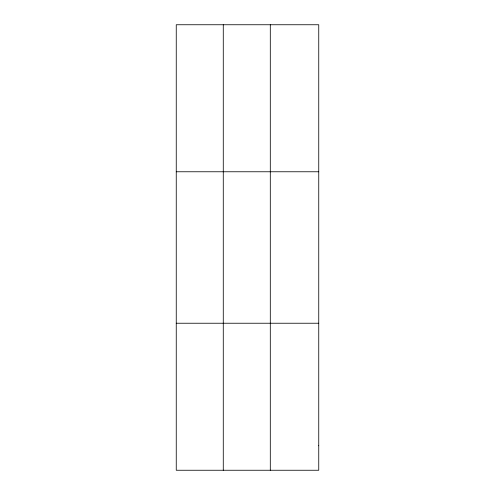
<?xml version="1.0" encoding="UTF-8"?>
<svg xmlns="http://www.w3.org/2000/svg" width="495" height="495" viewBox="0 0 495 495"><rect width="100%" height="100%" fill="white"/><g stroke="black" fill="none" stroke-linecap="round" stroke-linejoin="round"><path stroke-width="0.74" d="M223.276 470.25L223.276 24.75M270.301 470.25L270.301 24.75M176.251 171.765L318.749 171.765M176.251 323.235L318.749 323.235M318.749 445.748L318.749 470.25L176.251 470.25L176.251 24.75L318.749 24.75L318.749 445.748"/></g></svg>
